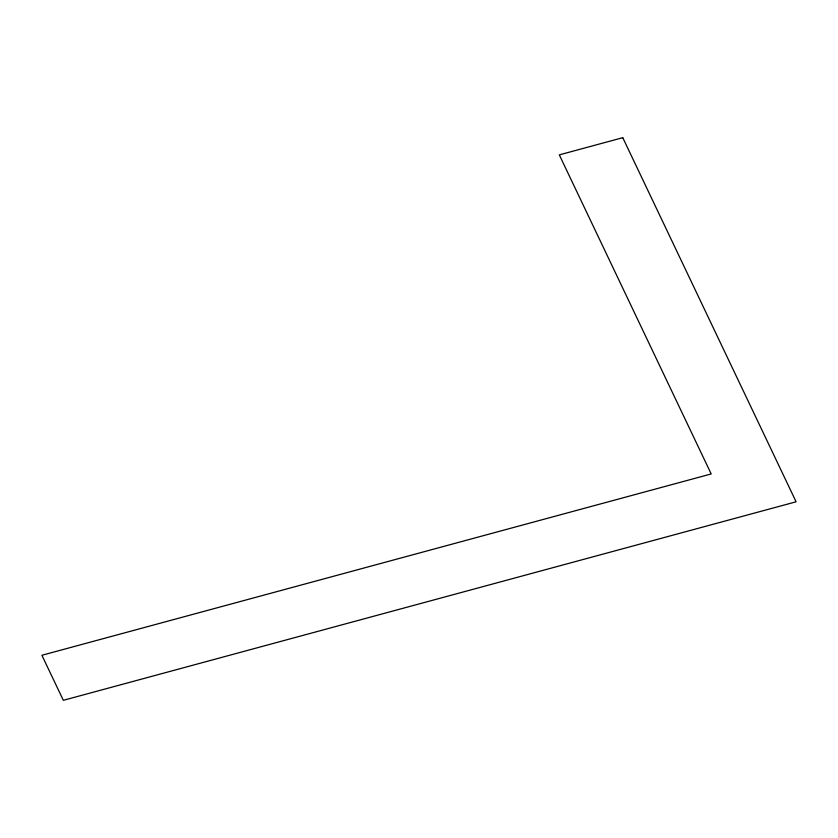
<?xml version="1.0" encoding="UTF-8"?>
<svg xmlns="http://www.w3.org/2000/svg" width="838" height="838" viewBox="0 0 838 838"><rect width="100%" height="100%" fill="white"/><g stroke="black" fill="none" stroke-linecap="round" stroke-linejoin="round"><path stroke-width="1.26" d="M622.77 137.683L559.313 154.873L711.2 473.941L41.9 655.274L63.342 700.317L796.1 501.794L622.77 137.683"/></g></svg>
